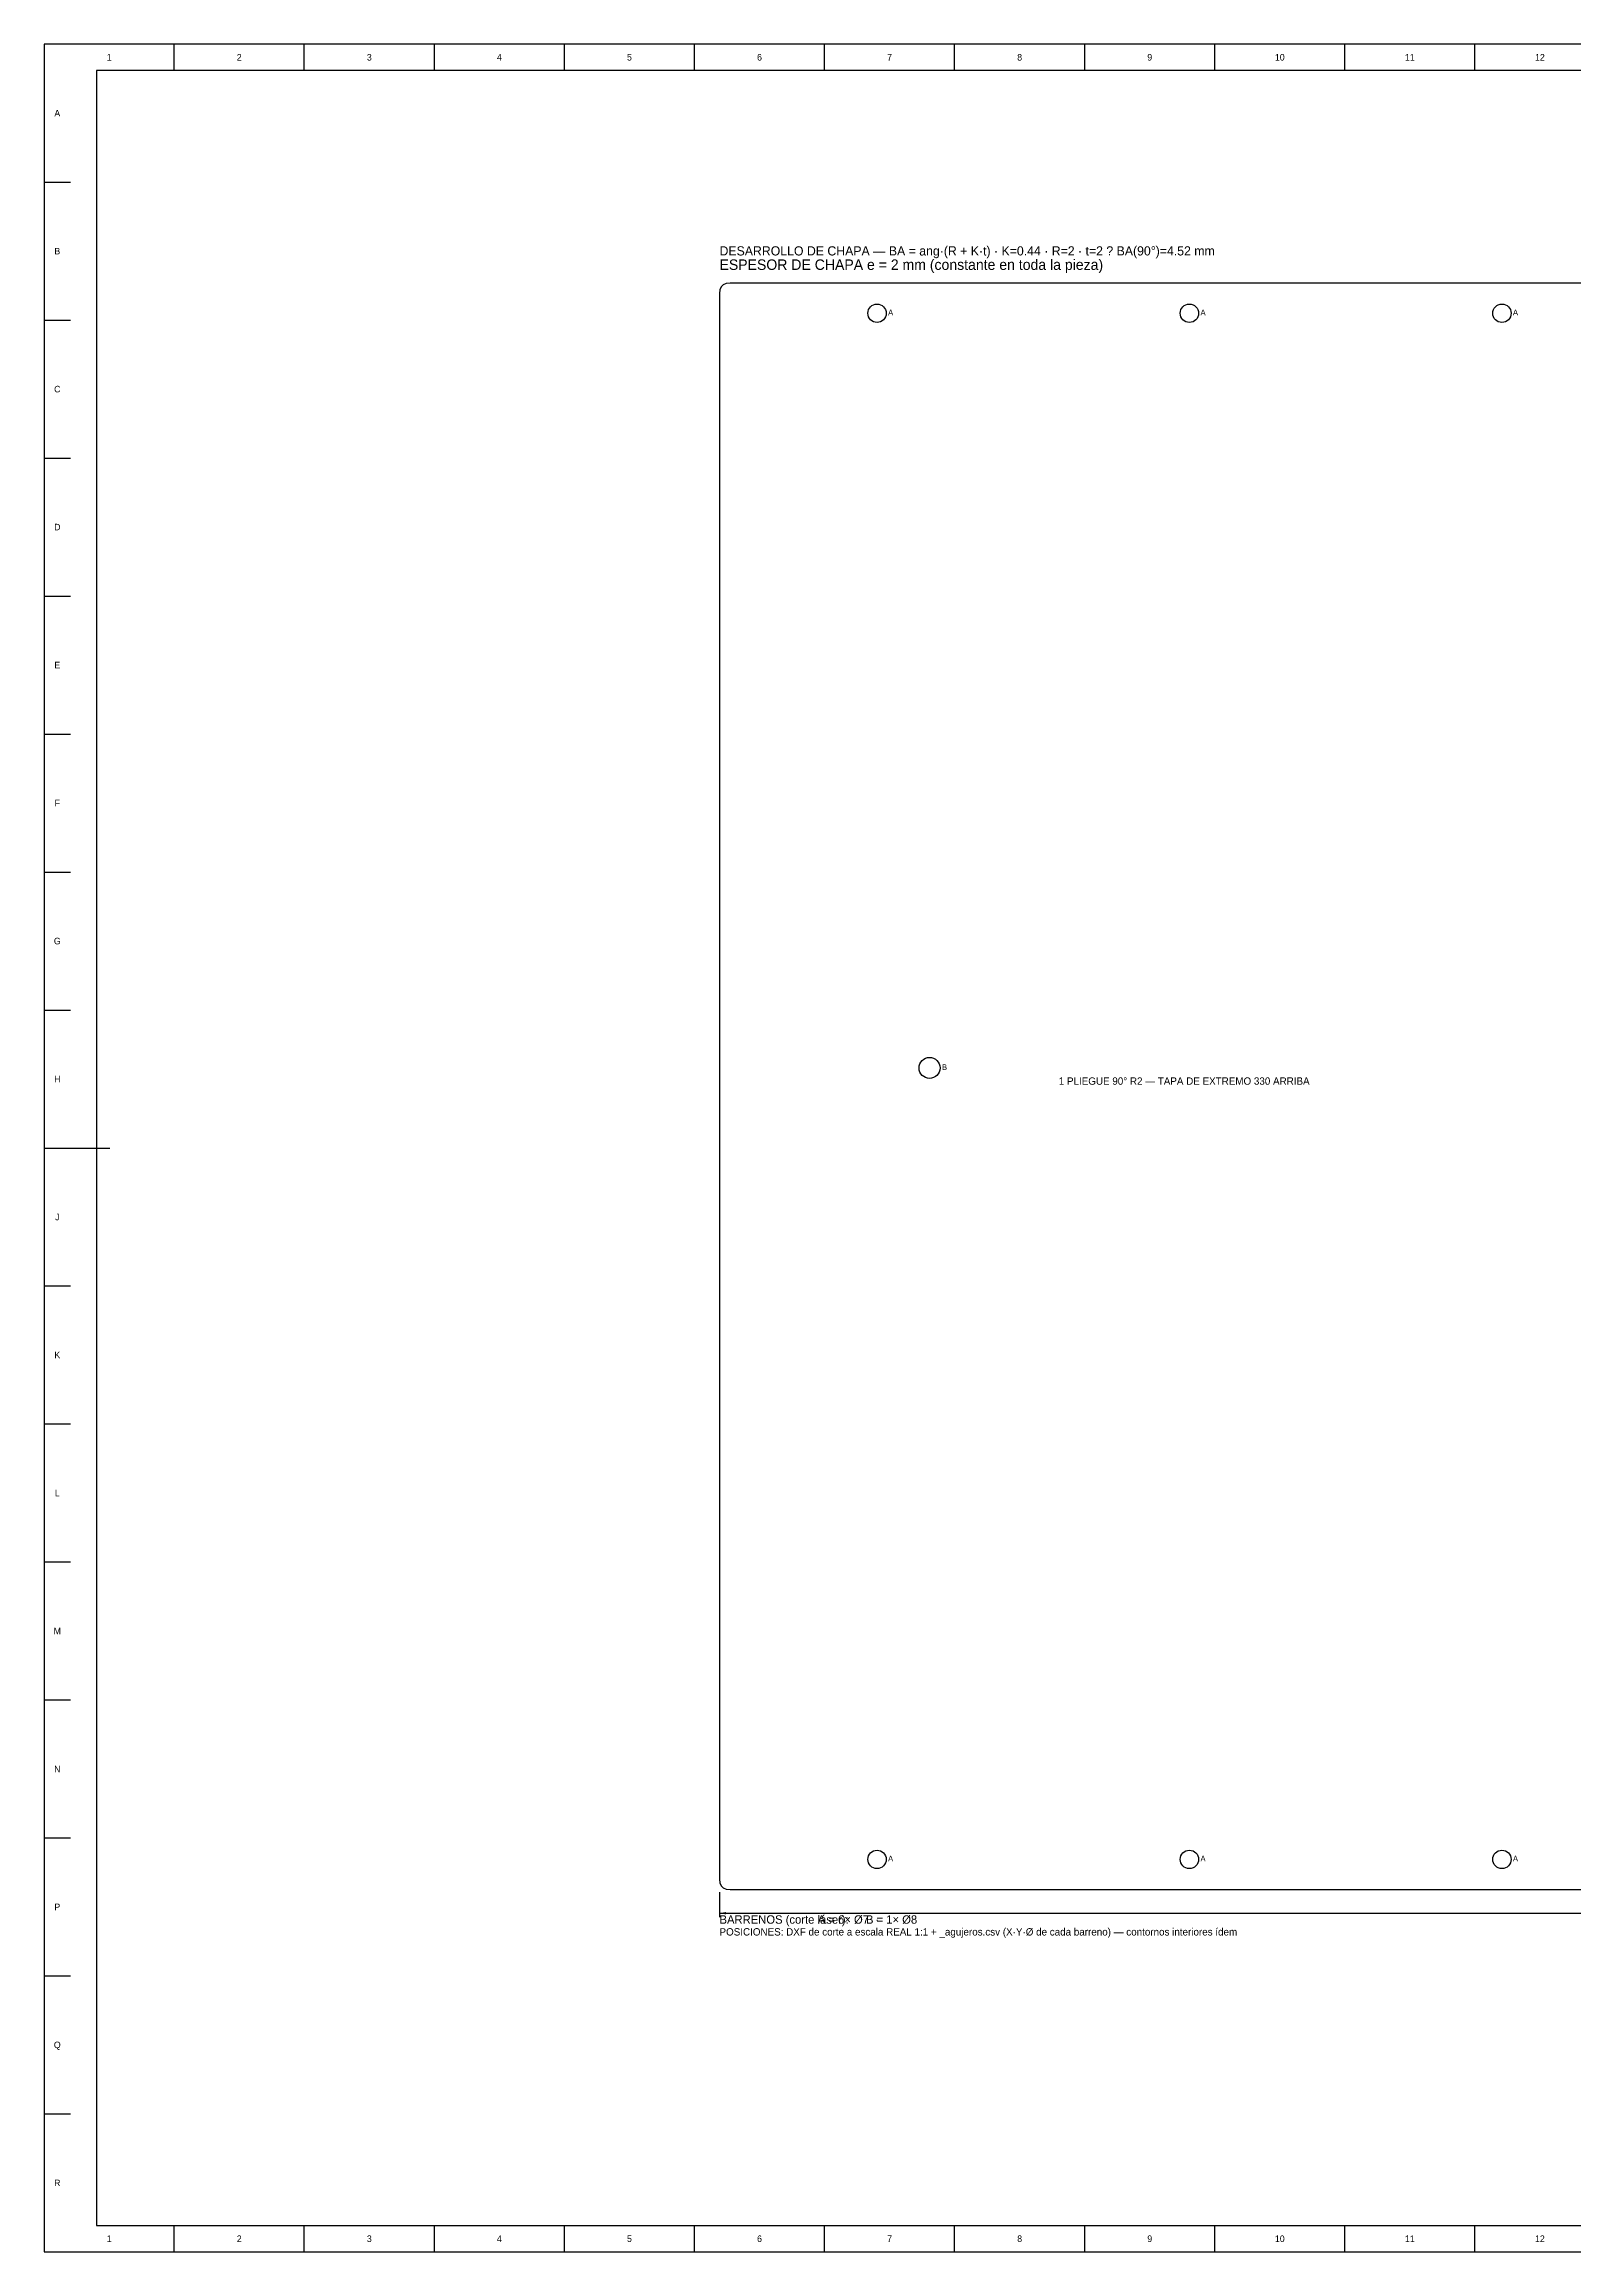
# Model space of a CAD drawing. Extents: x 0 to 1189, y 0 to 841.
# Drawn here: x 0 to 583, y 0 to 841 of the extents above; entities that cross this region are included whole.
import ezdxf
from ezdxf.enums import TextEntityAlignment as Align

# ---------------------------------------------------------------- set-up
doc = ezdxf.new("R2010")
doc.units = 0
for name, color, linetype in [('COTAS', 7, 'CONTINUOUS'), ('FINA', 7, 'CONTINUOUS'), ('NORMA', 7, 'CONTINUOUS'), ('TEXTO', 7, 'CONTINUOUS'), ('VISIBLE', 7, 'CONTINUOUS')]:
    doc.layers.add(name, color=color, linetype=linetype)

msp = doc.modelspace()

# ---------------------------------------------------------------- linework, layer by layer
at = {"layer": 'COTAS'}
for p, q in [((257.24, 137), (257.24, 127.5)), ((257.24, 129), (941.76, 129))]:
    msp.add_line(p, q, dxfattribs=at)
msp.add_solid([(257.24, 129), (259.74, 129.45), (259.74, 128.55)], dxfattribs=at)
at = {"layer": 'FINA'}
for p, q in [((1189, 841), (0, 841)), ((0, 841), (0, 0)), ((49.5417, 831), (49.5417, 841)), ((99.0833, 831), (99.0833, 841)), ((148.625, 831), (148.625, 841)), ((198.1667, 831), (198.1667, 841)), ((247.7083, 831), (247.7083, 841)), ((297.25, 831), (297.25, 841)), ((346.7917, 831), (346.7917, 841)), ((396.3333, 831), (396.3333, 841)), ((445.875, 831), (445.875, 841)), ((495.4167, 831), (495.4167, 841)), ((544.9583, 831), (544.9583, 841)), ((0, 788.4375), (10, 788.4375)), ((0, 735.875), (10, 735.875)), ((0, 683.3125), (10, 683.3125)), ((0, 630.75), (10, 630.75)), ((0, 578.1875), (10, 578.1875)), ((0, 525.625), (10, 525.625)), ((0, 473.0625), (10, 473.0625)), ((0, 420.5), (10, 420.5)), ((0, 367.9375), (10, 367.9375)), ((0, 315.375), (10, 315.375)), ((0, 262.8125), (10, 262.8125)), ((0, 210.25), (10, 210.25)), ((0, 157.6875), (10, 157.6875)), ((0, 105.125), (10, 105.125)), ((0, 52.5625), (10, 52.5625)), ((49.5417, 0), (49.5417, 10)), ((99.0833, 0), (99.0833, 10)), ((148.625, 0), (148.625, 10)), ((198.1667, 0), (198.1667, 10)), ((247.7083, 0), (247.7083, 10)), ((297.25, 0), (297.25, 10)), ((346.7917, 0), (346.7917, 10)), ((396.3333, 0), (396.3333, 10)), ((445.875, 0), (445.875, 10)), ((495.4167, 0), (495.4167, 10)), ((544.9583, 0), (544.9583, 10)), ((0, 0), (1189, 0))]:
    msp.add_line(p, q, dxfattribs=at)
at = {"layer": 'NORMA'}
for p, q in [((1179, 831), (20, 831)), ((20, 831), (20, 10)), ((0, 420.5), (25, 420.5)), ((20, 10), (1179, 10))]:
    msp.add_line(p, q, dxfattribs=at)
at = {"layer": 'VISIBLE'}
for p, q in [((257.88, 748.56), (257.4, 747.44)), ((258.68, 749.36), (257.88, 748.56)), ((259.8, 749.84), (258.68, 749.36)), ((261.24, 750), (259.8, 749.84)), ((937.76, 750), (261.24, 750)), ((257.4, 747.44), (257.24, 746)), ((257.24, 746), (257.24, 142)), ((257.24, 142), (257.4, 140.56)), ((257.4, 140.56), (257.88, 139.44)), ((257.88, 139.44), (258.68, 138.64)), ((258.68, 138.64), (259.8, 138.16)), ((259.8, 138.16), (261.24, 138)), ((261.24, 138), (937.76, 138))]:
    msp.add_line(p, q, dxfattribs=at)
for centre, radius in [((317.24, 738.5), 3.5), ((436.24, 738.5), 3.5), ((555.24, 738.5), 3.5), ((337.24, 451), 4), ((317.24, 149.5), 3.5), ((436.24, 149.5), 3.5), ((555.24, 149.5), 3.5)]:
    msp.add_circle(centre, radius, dxfattribs=at)

# ---------------------------------------------------------------- texts
at = {"layer": 'TEXTO'}
for s, height, p in [('1', 2.5, (24.7708, 836)), ('2', 2.5, (74.3125, 836)), ('3', 2.5, (123.8542, 836)), ('4', 2.5, (173.3958, 836)), ('5', 2.5, (222.9375, 836)), ('6', 2.5, (272.4792, 836)), ('7', 2.5, (322.0208, 836)), ('8', 2.5, (371.5625, 836)), ('9', 2.5, (421.1042, 836)), ('10', 2.5, (470.6458, 836)), ('11', 2.5, (520.1875, 836)), ('12', 2.5, (569.7292, 836)), ('A', 2.5, (5, 814.7188)), ('B', 2.5, (5, 762.1563)), ('C', 2.5, (5, 709.5938)), ('D', 2.5, (5, 657.0313)), ('E', 2.5, (5, 604.4688)), ('F', 2.5, (5, 551.9063)), ('G', 2.5, (5, 499.3438)), ('H', 2.5, (5, 446.7813)), ('1 PLIEGUE 90° R2 — TAPA DE EXTREMO 330 ARRIBA', 2.8, (434.24, 446)), ('J', 2.5, (5, 394.2188)), ('K', 2.5, (5, 341.6563)), ('L', 2.5, (5, 289.0938)), ('M', 2.5, (5, 236.5313)), ('N', 2.5, (5, 183.9688)), ('P', 2.5, (5, 131.4063)), ('Q', 2.5, (5, 78.8438)), ('R', 2.5, (5, 26.2813)), ('1', 2.5, (24.7708, 5)), ('2', 2.5, (74.3125, 5)), ('3', 2.5, (123.8542, 5)), ('4', 2.5, (173.3958, 5)), ('5', 2.5, (222.9375, 5)), ('6', 2.5, (272.4792, 5)), ('7', 2.5, (322.0208, 5)), ('8', 2.5, (371.5625, 5)), ('9', 2.5, (421.1042, 5)), ('10', 2.5, (470.6458, 5)), ('11', 2.5, (520.1875, 5)), ('12', 2.5, (569.7292, 5))]:
    msp.add_text(s, height=height, dxfattribs=at).set_placement(p, align=Align.MIDDLE_CENTER)
for s, height, p in [('DESARROLLO DE CHAPA — BA = ang·(R + K·t) · K=0.44 · R=2 · t=2 ? BA(90°)=4.52 mm', 3.5, (257.24, 760.5)), ('ESPESOR DE CHAPA e = 2 mm (constante en toda la pieza)', 4, (257.24, 755)), ('A', 2.2, (321.44, 737.7)), ('A', 2.2, (440.44, 737.7)), ('A', 2.2, (559.44, 737.7)), ('B', 2.2, (341.94, 450.2)), ('A', 2.2, (321.44, 148.7)), ('A', 2.2, (440.44, 148.7)), ('A', 2.2, (559.44, 148.7)), ('BARRENOS (corte láser): ', 3.2, (257.24, 125)), ('A = 6× Ø7  ·  ', 3.2, (294.6672, 125)), ('B = 1× Ø8', 3.2, (313.0224, 125)), ('POSICIONES: DXF de corte a escala REAL 1:1 + _agujeros.csv (X·Y·Ø de cada barreno) — contornos interiores ídem', 2.8, (257.24, 120.5))]:
    msp.add_text(s, height=height, dxfattribs=at).set_placement(p)

doc.saveas('drawing.dxf')
